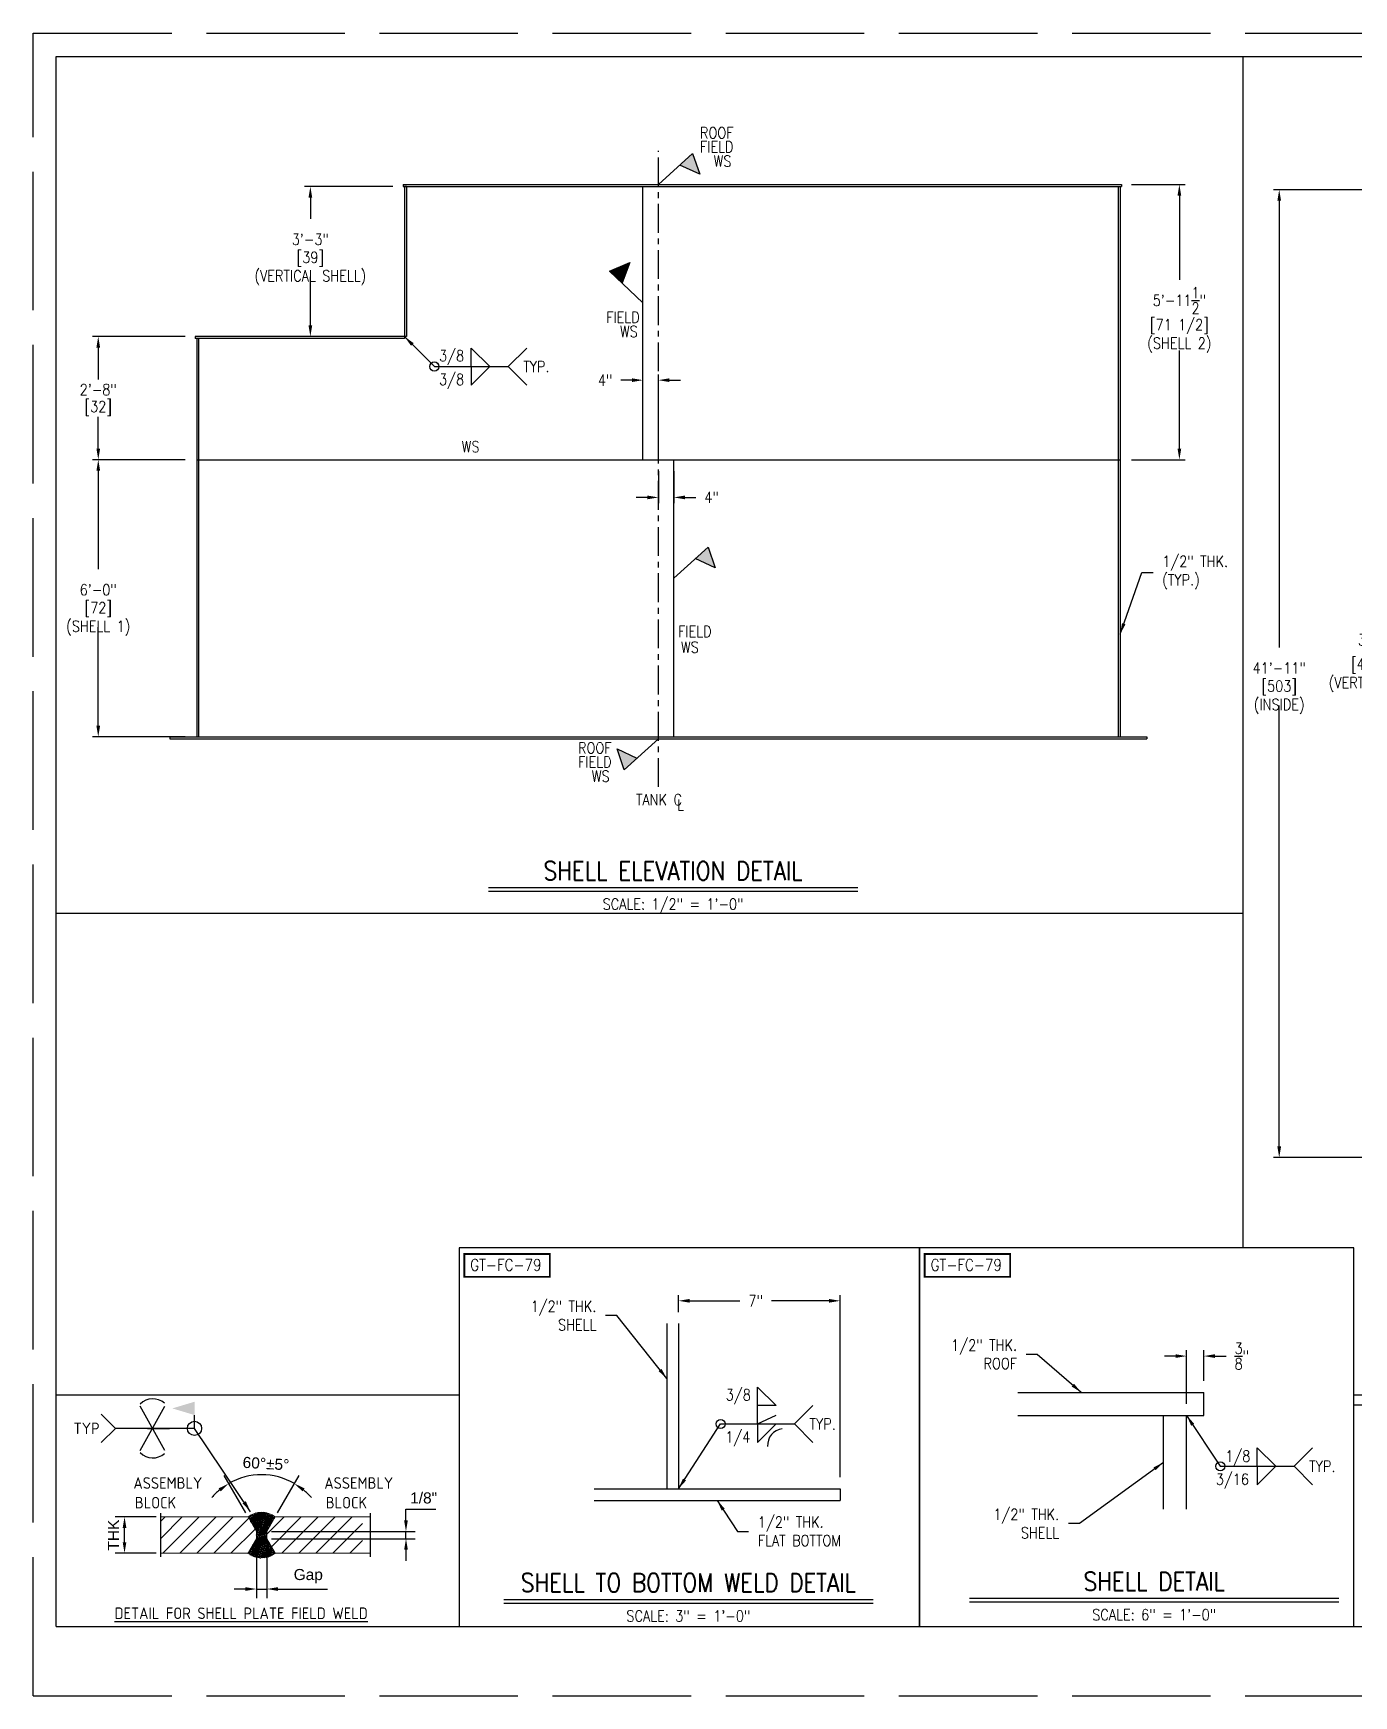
# Model space of a CAD drawing. Extents: x -36 to 1116, y 36 to 900.
# Drawn here: x -36 to 650, y 36 to 900 of the extents above; entities that cross this region are included whole.
import ezdxf
from ezdxf.enums import TextEntityAlignment as Align

# ---------------------------------------------------------------- set-up
doc = ezdxf.new("R2010")
doc.units = 0
doc.header["$LTSCALE"] = 12
doc.header["$MEASUREMENT"] = 0
doc.header["$PDMODE"] = 33
doc.header["$PDSIZE"] = -0.5
doc.linetypes.add('AM_ISO02W050', pattern=[7.5, 6, -1.5])
doc.linetypes.add('CENTER', pattern=[2, 1.25, -0.25, 0.25, -0.25])
doc.layers.get('0').update_dxf_attribs({"linetype": 'CONTINUOUS'})
doc.layers.get('Defpoints').update_dxf_attribs({"linetype": 'CONTINUOUS'})
for name, color, linetype, lineweight in [('AM_5', 92, 'CONTINUOUS', 25), ('Am_8', 1, 'CONTINUOUS', 25), ('Equipment-AM_0', 7, 'CONTINUOUS', 50), ('Equipment-AM_5', 92, 'CONTINUOUS', 25)]:
    doc.layers.add(name, color=color, linetype=linetype, lineweight=lineweight)
for name, color, linetype in [('CENTER', 6, 'CENTER'), ('COVER', 3, 'CONTINUOUS'), ('DIM', 1, 'CONTINUOUS'), ('HATCH', 11, 'CONTINUOUS'), ('SHELL', 40, 'CONTINUOUS'), ('TEXT', 4, 'CONTINUOUS')]:
    doc.layers.add(name, color=color, linetype=linetype)
doc.styles.add('ISOCP', font='ISOCP.SHX')
doc.styles.add('ROMANS', font='ROMANS.shx', dxfattribs={"width": 0.85, "height": 5.76})
doc.styles.get("Standard").update_dxf_attribs({"font": 'sanss___.ttf'})
doc.dimstyles.new('METSOPOWER_ANSI$0', dxfattribs={"dimtxt": 0.12, "dimasz": 0.12, "dimexe": 0.1, "dimexo": 0.05, "dimgap": 0.06, "dimtad": 1, "dimtoh": 1, "dimdec": 5, "dimzin": 12, "dimdsep": 46, "dimlunit": 4, "dimtxsty": 'Standard', "dimcen": 0, "dimclrd": 256, "dimclre": 256, "dimclrt": 140, "dimadec": 0, "dimazin": 2, "dimtp": 0.1, "dimtm": 0.1, "dimtfac": 0.71, "dimtdec": 5, "dimtmove": 0, "dimatfit": 3, "dimfxl": 1, "dimfrac": 2, "dimtzin": 7, "dimlwd": -1, "dimlwe": -1, "dimarcsym": 1})
doc.dimstyles.new('METSOPOWER_ANSI$2', dxfattribs={"dimtxt": 0.12, "dimasz": 0.12, "dimexe": 0.1, "dimexo": 0.05, "dimgap": 0.06, "dimtad": 1, "dimzin": 12, "dimdsep": 46, "dimlunit": 3, "dimtxsty": 'Standard', "dimcen": 0, "dimclrd": 256, "dimclre": 256, "dimclrt": 140, "dimadec": 0, "dimazin": 2, "dimtp": 0.1, "dimtm": 0.1, "dimtfac": 0.71, "dimtmove": 0, "dimatfit": 3, "dimfxl": 1, "dimtzin": 7, "dimlwd": -1, "dimlwe": -1, "dimarcsym": 1})
doc.dimstyles.new('SCALE -4', dxfattribs={"dimscale": 48, "dimtxt": 0.125, "dimasz": 0.125, "dimexe": 0.125, "dimexo": 0.125, "dimgap": 0.09375, "dimtad": 1, "dimdec": 4, "dimlfac": 0.25, "dimrnd": 0.0625, "dimzin": 3, "dimdsep": 46, "dimlunit": 4, "dimtxsty": 'ISOCP', "dimcen": 0, "dimclrd": 92, "dimclre": 92, "dimclrt": 140, "dimadec": 0, "dimazin": 0, "dimtfac": 1, "dimtdec": 4, "dimtmove": 0, "dimatfit": 3, "dimfxl": 1, "dimfrac": 2, "dimtolj": 1, "dimtzin": 0, "dimarcsym": 0})
doc.dimstyles.get("Standard").update_dxf_attribs({"dimtxt": 0.18, "dimasz": 0.18, "dimexe": 0.18, "dimexo": 0.0625, "dimgap": 0.09, "dimtad": 0, "dimtih": 1, "dimtoh": 1, "dimdec": 4, "dimzin": 0, "dimdsep": 46, "dimtxsty": 'Standard', "dimcen": 0.09, "dimadec": 0, "dimazin": 0, "dimtfac": 1, "dimtdec": 4, "dimtofl": 0, "dimtmove": 0, "dimatfit": 3, "dimfxl": 1, "dimtolj": 1, "dimtzin": 0, "dimarcsym": 0})
pattern_1 = [(45, (-1138.2306, -714.816), (-4.419417, 4.419417), [])]

# ---------------------------------------------------------------- blocks, each defined once
blk = doc.blocks.new('*D172')
at = {"layer": 'Defpoints', "color": 0, "transparency": 16777216}
for p in [(280.98, 719.7), (280.98, 678.38), (288.98, 678.38)]:
    blk.add_point(p, dxfattribs=at)
at = {"layer": 'DIM', "color": 0, "lineweight": -2, "transparency": 16777216}
for p, q in [((275.22, 719.7), (269.46, 719.7)), ((280.98, 684.38), (280.98, 722.7)), ((288.98, 684.38), (288.98, 722.7)), ((294.74, 719.7), (300.5, 719.7))]:
    blk.add_line(p, q, dxfattribs=at)
at = {"layer": 'DIM', "color": 0, "transparency": 16777216}
for points in [[(275.22, 720.66), (275.22, 718.74), (280.98, 719.7)], [(294.74, 720.66), (294.74, 718.74), (288.98, 719.7)]]:
    blk.add_solid(points, dxfattribs=at)
at = {"layer": 'DIM', "color": 0, "transparency": 16777216, "insert": (261.28, 719.7), "char_height": 5.76, "attachment_point": 5, "style": 'ROMANS'}
blk.add_mtext('\\A1;4"', dxfattribs=at)
blk = doc.blocks.new('*D173')
at = {"layer": 'Defpoints', "color": 0, "transparency": 16777216}
for p in [(288.98, 678.38), (296.98, 678.38), (296.98, 658.77)]:
    blk.add_point(p, dxfattribs=at)
at = {"layer": 'DIM', "color": 0, "lineweight": -2, "transparency": 16777216}
for p, q in [((288.98, 672.38), (288.98, 655.77)), ((296.98, 672.38), (296.98, 655.77)), ((283.22, 658.77), (277.46, 658.77)), ((302.74, 658.77), (308.5, 658.77))]:
    blk.add_line(p, q, dxfattribs=at)
at = {"layer": 'DIM', "color": 0, "transparency": 16777216}
for points in [[(283.22, 659.73), (283.22, 657.81), (288.98, 658.77)], [(302.74, 659.73), (302.74, 657.81), (296.98, 658.77)]]:
    blk.add_solid(points, dxfattribs=at)
at = {"layer": 'DIM', "color": 0, "transparency": 16777216, "insert": (316.68, 658.77), "char_height": 5.76, "attachment_point": 5, "style": 'ROMANS'}
blk.add_mtext('\\A1;4"', dxfattribs=at)
blk = doc.blocks.new('A$C0E4B500F')
at = {"layer": 'HATCH'}
blk.add_hatch(color=3, dxfattribs=at).paths.add_polyline_path([(10.5, 19.5), (0, 24), (0, 15)])
at = {"layer": 'DIM'}
for p, q in [((0, 0), (0, 24)), ((0, 24), (10.5, 19.5)), ((10.5, 19.5), (0, 15))]:
    blk.add_line(p, q, dxfattribs=at)
blk = doc.blocks.new('*D195')
at = {"layer": 'Defpoints', "color": 0, "transparency": 16777216}
for p in [(48.98, 678.38), (-2.2, 534.38), (48.98, 534.38)]:
    blk.add_point(p, dxfattribs=at)
at = {"layer": 'DIM', "color": 0, "lineweight": -2, "transparency": 16777216}
for p, q in [((42.98, 678.38), (-5.2, 678.38)), ((-2.2, 672.62), (-2.2, 621.47)), ((-2.2, 540.14), (-2.2, 591.29)), ((42.98, 534.38), (-5.2, 534.38))]:
    blk.add_line(p, q, dxfattribs=at)
at = {"layer": 'DIM', "color": 0, "transparency": 16777216}
for points in [[(-3.16, 672.62), (-1.24, 672.62), (-2.2, 678.38)], [(-3.16, 540.14), (-1.24, 540.14), (-2.2, 534.38)]]:
    blk.add_solid(points, dxfattribs=at)
at = {"layer": 'DIM', "color": 0, "transparency": 16777216, "char_height": 5.76, "attachment_point": 5, "style": 'ROMANS'}
for s, insert in [('\\A1;6\'-0"', (-2.2, 610.77)), ('\\A1;[72]\\P(SHELL 1)', (-2.2, 595.68))]:
    blk.add_mtext(s, dxfattribs=dict(at, insert=insert))
blk = doc.blocks.new('*D196')
at = {"layer": 'Defpoints', "color": 0, "transparency": 16777216}
for p in [(528.98, 821.38), (528.98, 678.38), (559.81, 678.38)]:
    blk.add_point(p, dxfattribs=at)
at = {"layer": 'DIM', "color": 0, "lineweight": -2, "transparency": 16777216}
for p, q in [((534.98, 821.38), (562.81, 821.38)), ((559.81, 815.62), (559.81, 771.85)), ((559.81, 684.14), (559.81, 735.09)), ((534.98, 678.38), (562.81, 678.38))]:
    blk.add_line(p, q, dxfattribs=at)
at = {"layer": 'DIM', "color": 0, "transparency": 16777216}
for points in [[(558.85, 815.62), (560.77, 815.62), (559.81, 821.38)], [(558.85, 684.14), (560.77, 684.14), (559.81, 678.38)]]:
    blk.add_solid(points, dxfattribs=at)
at = {"layer": 'DIM', "color": 0, "transparency": 16777216, "char_height": 5.76, "attachment_point": 5, "style": 'ROMANS'}
for s, insert in [('\\A1;5\'-11{\\H1x;\\S1/2;}"', (559.81, 761.15)), ('\\A1;[71 1/2]\\P(SHELL 2)', (559.81, 742.77))]:
    blk.add_mtext(s, dxfattribs=dict(at, insert=insert))
blk = doc.blocks.new('*D197')
at = {"layer": 'Defpoints', "color": 0, "transparency": 16777216}
for p in [(-2.2, 742.38), (48.98, 742.38), (48.98, 678.38)]:
    blk.add_point(p, dxfattribs=at)
at = {"layer": 'DIM', "color": 0, "lineweight": -2, "transparency": 16777216}
for p, q in [((42.98, 742.38), (-5.2, 742.38)), ((-2.2, 736.62), (-2.2, 720.12)), ((-2.2, 684.14), (-2.2, 700.64)), ((42.98, 678.38), (-5.2, 678.38))]:
    blk.add_line(p, q, dxfattribs=at)
at = {"layer": 'DIM', "color": 0, "transparency": 16777216}
for points in [[(-3.16, 736.62), (-1.24, 736.62), (-2.2, 742.38)], [(-3.16, 684.14), (-1.24, 684.14), (-2.2, 678.38)]]:
    blk.add_solid(points, dxfattribs=at)
at = {"layer": 'DIM', "color": 0, "transparency": 16777216, "char_height": 5.76, "attachment_point": 5, "style": 'ROMANS'}
for s, insert in [('\\A1;2\'-8"', (-2.2, 714.77)), ('\\A1;[32]', (-2.2, 705.03))]:
    blk.add_mtext(s, dxfattribs=dict(at, insert=insert))
blk = doc.blocks.new('*D198')
at = {"layer": 'Defpoints', "color": 0, "transparency": 16777216}
for p in [(108.06, 820.38), (156.98, 820.38), (157.98, 742.38)]:
    blk.add_point(p, dxfattribs=at)
at = {"layer": 'DIM', "color": 0, "lineweight": -2, "transparency": 16777216}
for p, q in [((150.98, 820.38), (105.06, 820.38)), ((108.06, 814.62), (108.06, 803.57)), ((108.06, 748.14), (108.06, 773.4)), ((151.98, 742.38), (105.06, 742.38))]:
    blk.add_line(p, q, dxfattribs=at)
at = {"layer": 'DIM', "color": 0, "transparency": 16777216}
for points in [[(107.1, 814.62), (109.02, 814.62), (108.06, 820.38)], [(107.1, 748.14), (109.02, 748.14), (108.06, 742.38)]]:
    blk.add_solid(points, dxfattribs=at)
at = {"layer": 'DIM', "color": 0, "transparency": 16777216, "char_height": 5.76, "attachment_point": 5, "style": 'ROMANS'}
for s, insert in [('\\A1;3\'-3"', (108.06, 792.87)), ('\\A1;[39]\\P(VERTICAL SHELL)', (108.06, 777.79))]:
    blk.add_mtext(s, dxfattribs=dict(at, insert=insert))
blk = doc.blocks.new('*D201')
at = {"layer": 'Defpoints', "color": 0, "transparency": 16777216}
for p in [(860.34, 818.69), (611.72, 315.69), (860.34, 315.69)]:
    blk.add_point(p, dxfattribs=at)
at = {"layer": 'DIM', "color": 0, "lineweight": -2, "transparency": 16777216}
for p, q in [((854.34, 818.69), (608.72, 818.69)), ((611.72, 812.93), (611.72, 580.77)), ((611.72, 321.45), (611.72, 550.6)), ((854.34, 315.69), (608.72, 315.69))]:
    blk.add_line(p, q, dxfattribs=at)
at = {"layer": 'DIM', "color": 0, "transparency": 16777216}
for points in [[(610.76, 812.93), (612.68, 812.93), (611.72, 818.69)], [(610.76, 321.45), (612.68, 321.45), (611.72, 315.69)]]:
    blk.add_solid(points, dxfattribs=at)
at = {"layer": 'DIM', "color": 0, "transparency": 16777216, "char_height": 5.76, "attachment_point": 5, "style": 'ROMANS'}
for s, insert in [('\\A1;41\'-11"', (611.72, 570.07)), ('\\A1;[503]\\P(INSIDE)', (611.72, 554.98))]:
    blk.add_mtext(s, dxfattribs=dict(at, insert=insert))
blk = doc.blocks.new('*D202')
at = {"layer": 'Defpoints', "color": 0, "transparency": 16777216}
for p in [(794.84, 798.81), (666.48, 335.57), (794.84, 335.57)]:
    blk.add_point(p, dxfattribs=at)
at = {"layer": 'DIM', "color": 0, "lineweight": -2, "transparency": 16777216}
for p, q in [((788.84, 798.81), (663.48, 798.81)), ((666.48, 793.05), (666.48, 595.44)), ((666.48, 341.33), (666.48, 558.69)), ((788.84, 335.57), (663.48, 335.57))]:
    blk.add_line(p, q, dxfattribs=at)
at = {"layer": 'DIM', "color": 0, "transparency": 16777216}
for points in [[(665.52, 793.05), (667.44, 793.05), (666.48, 798.81)], [(665.52, 341.33), (667.44, 341.33), (666.48, 335.57)]]:
    blk.add_solid(points, dxfattribs=at)
at = {"layer": 'DIM', "color": 0, "transparency": 16777216, "char_height": 5.76, "attachment_point": 5, "style": 'ROMANS'}
for s, insert in [('\\A1;38\'-7{\\H1x;\\S1/4;}"', (666.48, 584.75)), ('\\A1;[463 1/4]\\P(VERTICAL SHELL)', (666.48, 566.37))]:
    blk.add_mtext(s, dxfattribs=dict(at, insert=insert))
blk = doc.blocks.new('*D208')
at = {"layer": 'AM_5', "linetype": 'ByBlock', "transparency": 16777216}
for p, q in [((27.87, 128.95), (6.65, 128.95)), ((11.45, 115.81), (11.45, 123.19)), ((27.87, 110.05), (6.65, 110.05))]:
    blk.add_line(p, q, dxfattribs=at)
at = {"layer": 'AM_5', "transparency": 16777216}
for points in [[(10.49, 123.19), (12.41, 123.19), (11.45, 128.95)], [(10.49, 115.81), (12.41, 115.81), (11.45, 110.05)]]:
    blk.add_solid(points, dxfattribs=at)
at = {"layer": 'Defpoints', "color": 0, "transparency": 16777216}
for p in [(11.45, 128.95), (30.27, 128.95), (30.27, 110.05)]:
    blk.add_point(p, dxfattribs=at)
at = {"layer": 'AM_5', "color": 140, "transparency": 16777216, "insert": (5.69, 119.5), "char_height": 5.76, "attachment_point": 5, "rotation": 90}
blk.add_mtext('THK', dxfattribs=at)
blk = doc.blocks.new('*D209')
at = {"layer": 'AM_5', "linetype": 'ByBlock', "transparency": 16777216}
for p, q in [((74.46, 131.03), (63.26, 150.43)), ((90.98, 131.03), (102.18, 150.43))]:
    blk.add_line(p, q, dxfattribs=at)
for start, end in [(60, 120), (129.6836, 139.36719), (40.63281, 50.3164)]:
    blk.add_arc((82.72, 116.73), 34.12, start, end, dxfattribs=at)
at = {"layer": 'AM_5', "transparency": 16777216}
for points in [[(60.38, 143.77), (61.48, 142.2), (65.66, 146.28)], [(103.96, 142.2), (105.06, 143.77), (99.78, 146.28)]]:
    blk.add_solid(points, dxfattribs=at)
at = {"layer": 'Defpoints', "color": 0, "transparency": 16777216}
for p in [(76.79, 150.33), (75.66, 128.95), (80.03, 121.39), (85.41, 121.39), (89.78, 128.95)]:
    blk.add_point(p, dxfattribs=at)
at = {"layer": 'AM_5', "color": 140, "transparency": 16777216, "insert": (84.99, 156.63), "char_height": 5.76, "attachment_point": 5, "rotation": 356.73741}
blk.add_mtext('60°%%P5%%D', dxfattribs=at)
blk = doc.blocks.new('*D210')
at = {"layer": 'AM_5', "linetype": 'ByBlock', "transparency": 16777216}
for p, q in [((80.03, 115.21), (80.03, 86.66)), ((85.41, 115.21), (85.41, 86.66)), ((74.27, 91.46), (68.51, 91.46)), ((80.03, 91.46), (85.41, 91.46)), ((91.17, 91.46), (117.03, 91.46))]:
    blk.add_line(p, q, dxfattribs=at)
at = {"layer": 'AM_5', "transparency": 16777216}
for points in [[(74.27, 92.42), (74.27, 90.5), (80.03, 91.46)], [(91.17, 92.42), (91.17, 90.5), (85.41, 91.46)]]:
    blk.add_solid(points, dxfattribs=at)
at = {"layer": 'Defpoints', "color": 0, "transparency": 16777216}
for p in [(80.03, 117.61), (85.41, 117.61), (85.41, 91.46)]:
    blk.add_point(p, dxfattribs=at)
at = {"layer": 'AM_5', "color": 140, "transparency": 16777216, "insert": (106.98, 98.13), "char_height": 5.76, "attachment_point": 5}
blk.add_mtext('Gap ', dxfattribs=at)
blk = doc.blocks.new('*D211')
at = {"layer": 'AM_5', "linetype": 'ByBlock', "transparency": 16777216}
for p, q in [((157.77, 127.15), (157.77, 132.91)), ((157.77, 132.91), (173.24, 132.91)), ((87.81, 121.39), (162.57, 121.39)), ((157.77, 117.61), (157.77, 121.39)), ((87.81, 117.61), (162.57, 117.61)), ((157.77, 111.85), (157.77, 106.09))]:
    blk.add_line(p, q, dxfattribs=at)
at = {"layer": 'AM_5', "transparency": 16777216}
for points in [[(156.81, 127.15), (158.73, 127.15), (157.77, 121.39)], [(156.81, 111.85), (158.73, 111.85), (157.77, 117.61)]]:
    blk.add_solid(points, dxfattribs=at)
at = {"layer": 'Defpoints', "color": 0, "transparency": 16777216}
for p in [(85.41, 121.39), (85.41, 117.61), (157.77, 117.61)]:
    blk.add_point(p, dxfattribs=at)
at = {"layer": 'AM_5', "color": 140, "transparency": 16777216, "insert": (166.95, 138.76), "char_height": 5.76, "attachment_point": 5}
blk.add_mtext('1/8"', dxfattribs=at)
blk = doc.blocks.new('*D212')
at = {"layer": 'Defpoints', "color": 0, "transparency": 16777216}
for p in [(383.43, 241.25), (299.43, 229.41), (383.43, 143.55)]:
    blk.add_point(p, dxfattribs=at)
at = {"layer": 'DIM', "color": 0, "lineweight": -2, "transparency": 16777216}
for p, q in [((299.43, 235.41), (299.43, 244.25)), ((383.43, 149.55), (383.43, 244.25)), ((305.19, 241.25), (331.4, 241.25)), ((377.67, 241.25), (347.77, 241.25))]:
    blk.add_line(p, q, dxfattribs=at)
at = {"layer": 'DIM', "color": 0, "transparency": 16777216}
for points in [[(305.19, 242.21), (305.19, 240.29), (299.43, 241.25)], [(377.67, 242.21), (377.67, 240.29), (383.43, 241.25)]]:
    blk.add_solid(points, dxfattribs=at)
at = {"layer": 'DIM', "color": 0, "transparency": 16777216, "insert": (339.58, 241.25), "char_height": 5.76, "attachment_point": 5, "style": 'ROMANS'}
blk.add_mtext('\\A1;7"', dxfattribs=at)
blk = doc.blocks.new('*D213')
at = {"layer": 'Defpoints', "color": 0, "transparency": 16777216}
for p in [(572.57, 212.52), (572.57, 193.63), (563.57, 181.63)]:
    blk.add_point(p, dxfattribs=at)
at = {"layer": 'DIM', "color": 0, "lineweight": -2, "transparency": 16777216}
for p, q in [((557.81, 212.52), (552.05, 212.52)), ((563.57, 187.63), (563.57, 215.52)), ((572.57, 199.63), (572.57, 215.52)), ((578.33, 212.52), (584.09, 212.52))]:
    blk.add_line(p, q, dxfattribs=at)
at = {"layer": 'DIM', "color": 0, "transparency": 16777216}
for points in [[(557.81, 213.48), (557.81, 211.56), (563.57, 212.52)], [(578.33, 213.48), (578.33, 211.56), (572.57, 212.52)]]:
    blk.add_solid(points, dxfattribs=at)
at = {"layer": 'DIM', "color": 0, "transparency": 16777216, "insert": (592.27, 212.52), "char_height": 5.76, "attachment_point": 5, "style": 'ROMANS'}
blk.add_mtext('\\A1;{\\H1x;\\S3/8;}"', dxfattribs=at)

msp = doc.modelspace()

# ---------------------------------------------------------------- hatches: boundary and pattern name
at = {"layer": 'Am_8'}
h = msp.add_hatch(dxfattribs=at)
h.set_pattern_fill('ANSI31', color=256, scale=50)
h.set_pattern_definition(pattern_1)
h.paths.add_polyline_path([(80.027778, 117.610539), (80.027778, 121.390067), (75.663555, 128.949122), (30.267522, 128.949122), (30.267522, 110.051484), (75.663555, 110.051484)])
h = msp.add_hatch(dxfattribs=at)
h.set_pattern_fill('ANSI31', color=256, scale=50)
h.set_pattern_definition(pattern_1)
h.paths.add_polyline_path([(85.412255, 121.390067), (89.776478, 128.949122), (135.172511, 128.949122), (135.172511, 110.051484), (89.776478, 110.051484), (85.412255, 117.610539)])
at = {"layer": 'COVER'}
h = msp.add_hatch(dxfattribs=at)
h.set_pattern_fill('ANSI36', color=256, scale=5)
h.paths.add_polyline_path([(89.776478, 128.949122, 0.3449215213), (75.663555, 128.949122), (80.027778, 121.390067), (80.027778, 117.610539), (75.663555, 110.051484, 0.3449215213), (89.776478, 110.051484), (85.412255, 117.610539), (85.412255, 121.390067)])

# ---------------------------------------------------------------- linework, layer by layer
for p, q in [((-24, 72), (-24, 888)), ((-24, 888), (1080, 888)), ((592.955098, 268.80176), (592.955098, 888)), ((-24, 442.623344), (592.955098, 442.623344)), ((424.742343, 268.80176), (185.408579, 268.80176)), ((185.408579, 268.80176), (185.408579, 72)), ((650.465916, 268.80176), (424.742343, 268.80176)), ((424.742343, 268.80176), (424.742343, 72)), ((424.742343, 72), (424.742343, 268.80176)), ((650.465916, 72), (650.465916, 268.80176)), ((-24, 192.327202), (185.408579, 192.327202)), ((650.465916, 192.327202), (1080, 192.327202)), ((650.465916, 187.2), (1080, 187.2)), ((-24, 72), (1080, 72))]:
    msp.add_line(p, q)
at = {"layer": 'AM_5'}
for p, q in [((30.267522, 108.16172), (30.267522, 130.838886)), ((139.276196, 108.16172), (139.276196, 130.838886))]:
    msp.add_line(p, q, dxfattribs=at)
at = {"layer": 'CENTER'}
msp.add_line((288.978364, 508.345324), (288.978364, 838.834205), dxfattribs=at)
at = {"layer": 'Defpoints', "linetype": 'AM_ISO02W050'}
for p, q in [((-36, 36), (-36, 900)), ((-36, 900), (1116, 900)), ((-36, 36), (1116, 36))]:
    msp.add_line(p, q, dxfattribs=at)
at = {"layer": 'DIM'}
for p, q in [((191.717746, 736.374789), (201.317746, 726.774789)), ((191.717746, 726.774789), (191.717746, 736.374789)), ((210.917746, 726.774789), (220.517746, 736.374789)), ((172.517746, 726.774789), (210.917746, 726.774789)), ((191.717746, 717.174789), (201.317746, 726.774789)), ((191.717746, 726.774789), (191.717746, 717.174789)), ((210.917746, 726.774789), (220.517746, 717.174789)), ((200.631349, 456.063344), (392.631349, 456.063344)), ((200.631349, 454.143344), (392.631349, 454.143344)), ((340.531418, 196.43442), (350.131418, 186.83442)), ((340.531418, 177.23442), (340.531418, 196.43442)), ((350.131418, 186.83442), (340.531418, 186.83442)), ((340.531418, 177.23442), (350.131418, 181.868773)), ((359.731418, 177.23442), (369.331418, 186.83442)), ((321.331418, 177.23442), (359.731418, 177.23442)), ((340.531418, 167.63442), (350.131418, 177.23442)), ((340.531418, 177.23442), (340.531418, 167.63442)), ((359.731418, 177.23442), (369.331418, 167.63442)), ((600.279508, 164.834021), (609.879508, 155.234021)), ((600.279508, 155.234021), (600.279508, 164.834021)), ((619.479508, 155.234021), (629.079508, 164.834021)), ((581.079508, 155.234021), (619.479508, 155.234021)), ((600.279508, 145.634021), (609.879508, 155.234021)), ((600.279508, 155.234021), (600.279508, 145.634021)), ((619.479508, 155.234021), (629.079508, 145.634021)), ((450.761337, 86.745957), (642.761337, 86.745957)), ((208.587235, 86.089363), (400.587235, 86.089363)), ((208.587235, 84.169363), (400.587235, 84.169363)), ((450.761337, 84.825957), (642.761337, 84.825957))]:
    msp.add_line(p, q, dxfattribs=at)
for centre in [(172.517746, 726.774789), (321.331418, 177.23442), (581.079508, 155.234021)]:
    msp.add_circle(centre, 2.4, dxfattribs=at)
msp.add_arc((354.17514, 166.266687), 8.440095, 95.293630822, 184.521549492, dxfattribs=at)
at = {"layer": 'Equipment-AM_0', "lineweight": 18}
for p, q in [((30.267522, 128.949122), (75.663555, 128.949122)), ((75.663555, 128.949122), (80.027778, 121.390067)), ((80.027778, 121.390067), (80.027778, 117.610539)), ((89.776478, 128.949122), (85.412255, 121.390067)), ((85.412255, 121.390067), (85.412255, 117.610539)), ((139.276196, 128.949122), (89.776478, 128.949122)), ((75.663555, 110.051484), (80.027778, 117.610539)), ((89.776478, 110.051484), (85.412255, 117.610539)), ((75.854934, 110.051484), (30.267522, 110.051484)), ((139.276196, 110.051484), (89.776478, 110.051484))]:
    msp.add_line(p, q, dxfattribs=at)
for centre, start, end in [((82.720017, 119.937002), 51.939167947, 128.060832053), ((82.720017, 119.063603), 231.939167947, 308.060832053)]:
    msp.add_arc(centre, 11.446045, start, end, dxfattribs=at)
at = {"layer": 'Equipment-AM_5', "linetype": 'Continuous'}
for p, q in [((6.714187, 174.96579), (-0.658613, 182.33859)), ((6.714187, 174.96579), (-0.658613, 167.59299)), ((47.844556, 174.96579), (6.714187, 174.96579))]:
    msp.add_line(p, q, dxfattribs=at)
at = {"layer": 'Equipment-AM_5', "color": 140, "linetype": 'Continuous'}
for p, q in [((32.475823, 163.44579), (19.609544, 186.48579)), ((19.609544, 163.44579), (32.475823, 186.48579)), ((47.844556, 174.96579), (47.844556, 181.87779)), ((23.370784, 174.96579), (34.890784, 174.96579))]:
    msp.add_line(p, q, dxfattribs=at)
msp.add_circle((47.844556, 174.96579), 3.683897, dxfattribs=at)
for centre, start, end in [((26.184787, 180.859757), 50.049070765, 134.556094682), ((26.184787, 169.071824), 225.443905318, 309.950929235)]:
    msp.add_arc(centre, 9.443066, start, end, dxfattribs=at)
at = {"layer": 'Equipment-AM_5', "color": 140, "linetype": 'Continuous', "extrusion": (0, 0, -1)}
msp.add_trace([(-47.844556, 181.87779, -0.000033), (-47.844556, 188.78979, -0.000033), (-36.324556, 185.33379, -0.000033)], dxfattribs=at)
at = {"layer": 'SHELL'}
for p, q in [((156.228364, 821.379816), (529.728364, 821.379816)), ((156.228364, 821.379816), (156.228364, 820.379816)), ((529.728364, 821.379816), (529.728364, 820.379816)), ((156.228364, 820.379816), (529.728364, 820.379816)), ((156.978364, 820.379816), (156.978364, 742.379816)), ((157.978364, 820.379816), (156.978364, 820.379816)), ((157.978364, 820.379816), (157.978364, 742.379816)), ((280.978364, 678.379816), (280.978364, 820.379816)), ((527.978364, 820.379816), (527.978364, 534.379816)), ((527.978364, 820.379816), (528.978364, 820.379816)), ((528.978364, 820.379816), (528.978364, 534.379816)), ((156.978364, 742.379816), (48.228364, 742.379816)), ((48.228364, 742.379816), (48.228364, 741.379816)), ((156.978364, 741.379816), (48.228364, 741.379816)), ((48.978364, 741.379816), (48.978364, 534.379816)), ((49.978364, 741.379816), (48.978364, 741.379816)), ((49.978364, 741.379816), (49.978364, 534.379816)), ((157.978364, 742.379816), (156.978364, 742.379816)), ((156.978364, 742.379816), (156.978364, 741.379816)), ((48.978364, 678.379816), (528.978364, 678.379816)), ((296.978364, 534.379816), (296.978364, 678.379816)), ((34.978364, 534.379816), (542.978364, 534.379816)), ((34.978364, 534.379816), (34.978364, 533.379816)), ((34.978364, 533.379816), (542.978364, 533.379816)), ((542.978364, 534.379816), (542.978364, 533.379816)), ((293.425734, 229.405405), (293.425734, 143.553173)), ((299.425734, 229.405405), (299.425734, 143.553173)), ((475.834877, 193.626495), (572.571625, 193.626495)), ((572.571625, 181.626495), (572.571625, 193.626495)), ((475.834877, 181.626495), (572.571625, 181.626495)), ((551.571625, 132.974598), (551.571625, 181.626495)), ((563.571625, 132.974598), (563.571625, 181.626495)), ((255.55736, 143.553173), (383.425734, 143.553173)), ((383.425734, 143.553173), (383.425734, 137.553173)), ((255.55736, 137.553173), (383.425734, 137.553173))]:
    msp.add_line(p, q, dxfattribs=at)
at = {"layer": 'TEXT', "const_width": 0.96}
for points in [[(188.095475, 265.580227), (188.095475, 253.673471), (232.534557, 253.673471), (232.534557, 265.580227)], [(427.42924, 265.580227), (427.42924, 253.673471), (471.868321, 253.673471), (471.868321, 265.580227)]]:
    msp.add_lwpolyline(points, close=True, dxfattribs=at)

# ---------------------------------------------------------------- block references
for p, rotation in [((288.978364, 821.379816), 312.1477859108951), ((280.978364, 759.879816), 46.36456086008269), ((296.978364, 616.879816), 312.1477859108951), ((288.978364, 533.379816), 132.1477859108951)]:
    msp.add_blockref('A$C0E4B500F', p, dxfattribs=dict(rotation=rotation))

# ---------------------------------------------------------------- texts
at = {"layer": 'DIM', "style": 'ROMANS', "width": 0.85}
for s, p in [('3/8', (174.986151, 729.541761)), ('3/8', (174.986151, 717.174789)), ('3/8', (324.00834, 189.498641)), ('1/4', (323.799823, 167.63442)), ('1/8', (583.683776, 157.634021)), ('3/16', (578.775508, 145.634021))]:
    msp.add_text(s, height=5.76, dxfattribs=at).set_placement(p)
for p in [(225.564085, 726.774789), (374.377757, 177.23442), (634.125846, 155.234021)]:
    msp.add_text('TYP.', height=5.76, dxfattribs=at).set_placement(p, align=Align.MIDDLE_CENTER)
for s, height, p in [('SHELL ELEVATION DETAIL', 9.6, (296.631349, 459.940585)), ('SCALE: 1/2" = 1\'-0"', 5.76, (296.631349, 444.543344)), ('SHELL TO BOTTOM WELD DETAIL', 9.6, (304.587235, 89.966604)), ('SHELL DETAIL', 9.6, (546.761337, 90.623198)), ('SCALE: 3" = 1\'-0"', 5.76, (304.587235, 74.569363)), ('SCALE: 6" = 1\'-0"', 5.76, (546.761337, 75.225957))]:
    msp.add_text(s, height=height, dxfattribs=at).set_placement(p, align=Align.CENTER)
at = {"layer": 'DIM', "char_height": 5.76, "style": 'ROMANS'}
for s, insert, attachment_point in [('1/2" THK.\\P(TYP.)', (550.906908, 619.746214), 4), ('1/2" THK.\\PSHELL', (256.759302, 233.558149), 6), ('1/2" THK.\\PROOF', (475.41207, 213.415667), 6), ('1/2" THK.\\PFLAT BOTTOM', (340.691214, 121.434348), 4), ('1/2" THK.\\PSHELL', (497.322063, 125.449371), 6)]:
    msp.add_mtext(s, dxfattribs=dict(at, insert=insert, attachment_point=attachment_point))
at = {"layer": 'Equipment-AM_5', "color": 140, "style": 'ISOCP'}
for s, p in [('ASSEMBLY', (16.077225, 143.568259)), ('ASSEMBLY', (115.31989, 143.568259)), ('BLOCK', (16.840059, 133.352395)), ('BLOCK', (116.082724, 133.352395)), ('%%UDETAIL FOR SHELL PLATE FIELD WELD', (6.301397, 75.870789))]:
    msp.add_text(s, height=6, dxfattribs=at).set_placement(p)
at = {"layer": 'Equipment-AM_5', "color": 140, "insert": (-1.494376, 174.96579), "char_height": 6, "attachment_point": 6, "style": 'ISOCP'}
msp.add_mtext('TYP', dxfattribs=at)
at = {"layer": 'TEXT', "style": 'ROMANS', "width": 0.85}
for s, p in [('ROOF', (328.017247, 848.228463)), ('FIELD', (328.017247, 840.949244)), ('WS', (326.979971, 833.563243)), ('FIELD', (279.257487, 752.382379)), ('WS', (278.220211, 744.996378)), ('WS', (196.003465, 685.146591)), ('FIELD', (316.644752, 589.099734)), ('WS', (309.951879, 580.89996)), ('ROOF', (264.639828, 528.555791)), ('FIELD', (264.639828, 521.276572)), ('WS', (263.602552, 513.890571)), ('TANK C', (301.244371, 501.694451)), ('L', (302.261773, 498.933663))]:
    msp.add_text(s, height=5.76, dxfattribs=at).set_placement(p, align=Align.MIDDLE_RIGHT)
at = {"layer": 'TEXT', "char_height": 6.048, "width": 117.16266667, "attachment_point": 1, "style": 'ROMANS'}
for insert in [(191.190627, 262.954981), (430.524391, 262.954981)]:
    msp.add_mtext('GT-FC-79', dxfattribs=dict(at, insert=insert))

# ---------------------------------------------------------------- dimensions: what is measured, and where the dimension line sits
at = {"layer": 'AM_5'}
dim = msp.add_angular_dim_2l(base=(76.7949171, 150.3298816), line1=((85.412255, 121.3900667), (89.7764775, 128.9491218)), line2=((80.027778, 121.3900667), (75.6635555, 128.9491218)), text='<>%%P5%%D', dimstyle='METSOPOWER_ANSI$2', override={"dimscale": 48, "dimdec": 5, "dimadec": 5, "dimtdec": 5, "dimfrac": 2}, dxfattribs=at)
dim.commit()
dim.dimension.update_dxf_attribs({"geometry": '*D209', "text_midpoint": (84.661935, 150.7929563), "dimtype": 162})
for base, p1, p2, text, picture, middle in [((157.774455, 117.610539), (85.412255, 121.390067), (85.412255, 117.610539), '1/8"', '*D211', (166.947789, 132.910067)), ((11.449133, 128.949122), (30.267522, 110.051484), (30.267522, 128.949122), 'THK', '*D208', (11.449133, 119.500303))]:
    dim = msp.add_linear_dim(base=base, p1=p1, p2=p2, angle=90, text=text, dimstyle='METSOPOWER_ANSI$0', override={"dimscale": 48}, dxfattribs=at)
    dim.commit()
    dim.dimension.update_dxf_attribs({"geometry": picture, "text_midpoint": middle, "dimtype": 160})
dim = msp.add_linear_dim(base=(85.412255, 91.455976), p1=(80.027778, 117.610539), p2=(85.412255, 117.610539), text='Gap ', dimstyle='METSOPOWER_ANSI$0', override={"dimscale": 48}, dxfattribs=at)
dim.commit()
dim.dimension.update_dxf_attribs({"geometry": '*D210', "text_midpoint": (106.978675, 98.13252)})
at = {"layer": 'DIM'}
for base, p1, p2, text, override, picture, middle in [((559.811872, 678.379816), (528.978364, 821.379816), (528.978364, 678.379816), '<>\\P(SHELL 2)', {"dimscale": 48, "dimtxt": 5.76, "dimasz": 0.12, "dimexe": 0.0625, "dimexo": 0.125, "dimgap": 0.02, "dimlfac": 0.5, "dimzin": 3, "dimlunit": 4, "dimpost": '\\X', "dimtxsty": 'ROMANS', "dimcen": 0}, '*D196', (559.811872, 753.471247)), ((108.055891, 820.379816), (157.978364, 742.379816), (156.978364, 820.379816), '<>\\P(VERTICAL SHELL)', {"dimscale": 48, "dimtxt": 5.76, "dimasz": 0.12, "dimexe": 0.0625, "dimexo": 0.125, "dimgap": 0.02, "dimlfac": 0.5, "dimzin": 3, "dimlunit": 4, "dimpost": '\\X', "dimtxsty": 'ROMANS', "dimcen": 0}, '*D198', (108.055891, 788.483595)), ((611.716352, 315.694114), (860.339337, 818.694114), (860.339337, 315.694114), '<>\\P(INSIDE)', {"dimscale": 48, "dimtxt": 5.76, "dimasz": 0.12, "dimexe": 0.0625, "dimexo": 0.125, "dimgap": 0.02, "dimzin": 3, "dimlunit": 4, "dimpost": '\\X', "dimtxsty": 'ROMANS', "dimcen": 0}, '*D201', (611.716352, 565.680761)), ((666.476649, 335.573584), (794.839337, 798.814644), (794.839337, 335.573584), '<>\\P(VERTICAL SHELL)', {"dimscale": 48, "dimtxt": 5.76, "dimasz": 0.12, "dimexe": 0.0625, "dimexo": 0.125, "dimgap": 0.02, "dimzin": 3, "dimlunit": 4, "dimpost": '\\X', "dimtxsty": 'ROMANS', "dimcen": 0}, '*D202', (666.476649, 577.066989))]:
    dim = msp.add_linear_dim(base=base, p1=p1, p2=p2, angle=90, text=text, dimstyle='Standard', override=override, dxfattribs=at)
    dim.commit()
    dim.dimension.update_dxf_attribs({"geometry": picture, "text_midpoint": middle, "dimtype": 160})
dim = msp.add_linear_dim(base=(-2.199734, 742.379816), p1=(48.978364, 678.379816), p2=(48.978364, 742.379816), angle=90, dimstyle='Standard', override={"dimscale": 48, "dimtxt": 5.76, "dimasz": 0.12, "dimexe": 0.0625, "dimexo": 0.125, "dimgap": 0.02, "dimlfac": 0.5, "dimzin": 3, "dimlunit": 4, "dimpost": '\\X', "dimtxsty": 'ROMANS', "dimcen": 0}, dxfattribs=at)
dim.commit()
dim.dimension.update_dxf_attribs({"geometry": '*D197', "text_midpoint": (-2.199734, 710.379816)})
for base, p1, p2, override, picture, middle in [((280.978364, 719.70354), (288.978364, 678.379816), (280.978364, 678.379816), {"dimscale": 48, "dimtxt": 5.76, "dimasz": 0.12, "dimexe": 0.0625, "dimexo": 0.125, "dimgap": 0.1, "dimlfac": 0.5, "dimzin": 3, "dimlunit": 4, "dimpost": '\\X', "dimtxsty": 'ROMANS', "dimcen": 0}, '*D172', (261.277793, 719.70354)), ((383.425734, 241.247668), (299.425734, 229.405405), (383.425734, 143.553173), {"dimscale": 48, "dimtxt": 5.76, "dimasz": 0.12, "dimexe": 0.0625, "dimexo": 0.125, "dimgap": 0.1, "dimlfac": 0.083333, "dimzin": 3, "dimlunit": 4, "dimpost": '\\X', "dimtxsty": 'ROMANS', "dimcen": 0}, '*D212', (339.584708, 241.247668))]:
    dim = msp.add_linear_dim(base=base, p1=p1, p2=p2, dimstyle='Standard', override=override, dxfattribs=at)
    dim.commit()
    dim.dimension.update_dxf_attribs({"geometry": picture, "text_midpoint": middle, "dimtype": 160})
dim = msp.add_linear_dim(base=(-2.199734, 534.379816), p1=(48.978364, 678.379816), p2=(48.978364, 534.379816), angle=90, text='<>\\P(SHELL 1)', dimstyle='Standard', override={"dimscale": 48, "dimtxt": 5.76, "dimasz": 0.12, "dimexe": 0.0625, "dimexo": 0.125, "dimgap": 0.02, "dimlfac": 0.5, "dimzin": 3, "dimlunit": 4, "dimpost": '\\X', "dimtxsty": 'ROMANS', "dimcen": 0}, dxfattribs=at)
dim.commit()
dim.dimension.update_dxf_attribs({"geometry": '*D195', "text_midpoint": (-2.199734, 606.379816)})
for base, p1, p2, override, picture, middle in [((296.978364, 658.765973), (288.978364, 678.379816), (296.978364, 678.379816), {"dimscale": 48, "dimtxt": 5.76, "dimasz": 0.12, "dimexe": 0.0625, "dimexo": 0.125, "dimgap": 0.1, "dimlfac": 0.5, "dimzin": 3, "dimlunit": 4, "dimpost": '\\X', "dimtxsty": 'ROMANS', "dimcen": 0}, '*D173', (316.678935, 658.765973)), ((572.571625, 212.516493), (563.571625, 181.626495), (572.571625, 193.626495), {"dimscale": 48, "dimtxt": 5.76, "dimasz": 0.12, "dimexe": 0.0625, "dimexo": 0.125, "dimgap": 0.1, "dimlfac": 0.041667, "dimzin": 3, "dimlunit": 4, "dimpost": '\\X', "dimtxsty": 'ROMANS', "dimcen": 0}, '*D213', (592.272197, 212.516493))]:
    dim = msp.add_linear_dim(base=base, p1=p1, p2=p2, dimstyle='Standard', override=override, dxfattribs=at)
    dim.commit()
    dim.dimension.update_dxf_attribs({"geometry": picture, "text_midpoint": middle})

# ---------------------------------------------------------------- leaders
for points in [[(156.978364, 742.379816), (172.517746, 726.774789)], [(563.571625, 181.626495), (581.079508, 155.234021)], [(299.425734, 143.553173), (321.331418, 177.23442)]]:
    msp.add_leader(points, dimstyle='Standard', override={"dimscale": 48, "dimtxt": 5.76, "dimasz": 0.12, "dimexe": 0.0625, "dimexo": 0.125, "dimgap": 0.1, "dimlfac": 0.333333, "dimzin": 3, "dimlunit": 4, "dimpost": '\\X', "dimtxsty": 'ROMANS', "dimcen": 0}, dxfattribs=at)
at = {"layer": 'DIM', "annotation_type": 0, "has_hookline": 1}
for points, override, hookline_direction, text_width in [([(528.978364, 587.675548), (540.346908, 619.746214), (546.106908, 619.746214)], {"dimscale": 48, "dimtxt": 5.76, "dimasz": 0.12, "dimexe": 0.0625, "dimexo": 0.125, "dimgap": 0.1, "dimlfac": 0.5, "dimzin": 3, "dimlunit": 4, "dimpost": '\\X', "dimtxsty": 'ROMANS', "dimcen": 0}, 0, 36.370286), ([(293.425734, 200.797693), (267.319302, 233.558149), (261.559302, 233.558149)], {"dimscale": 48, "dimtxt": 5.76, "dimasz": 0.12, "dimexe": 0.0625, "dimexo": 0.125, "dimgap": 0.1, "dimlfac": 0.083333, "dimzin": 3, "dimlunit": 4, "dimpost": '\\X', "dimtxsty": 'ROMANS', "dimcen": 0}, 1, 36.370286), ([(508.805631, 193.626495), (485.97207, 213.415667), (480.21207, 213.415667)], {"dimscale": 48, "dimtxt": 5.76, "dimasz": 0.12, "dimexe": 0.0625, "dimexo": 0.125, "dimgap": 0.1, "dimzin": 3, "dimlunit": 4, "dimpost": '\\X', "dimtxsty": 'ROMANS', "dimcen": 0}, 1, 36.370286), ([(551.571625, 157.300546), (507.882063, 125.449371), (502.122063, 125.449371)], {"dimscale": 48, "dimtxt": 5.76, "dimasz": 0.12, "dimexe": 0.0625, "dimexo": 0.125, "dimgap": 0.1, "dimlfac": 0.083333, "dimzin": 3, "dimlunit": 4, "dimpost": '\\X', "dimtxsty": 'ROMANS', "dimcen": 0}, 1, 36.370286), ([(319.491547, 137.553173), (330.131214, 121.434348), (335.891214, 121.434348)], {"dimscale": 48, "dimtxt": 5.76, "dimasz": 0.12, "dimexe": 0.0625, "dimexo": 0.125, "dimgap": 0.1, "dimlfac": 0.083333, "dimzin": 3, "dimlunit": 4, "dimpost": '\\X', "dimtxsty": 'ROMANS', "dimcen": 0}, 0, 47.328)]:
    msp.add_leader(points, dimstyle='Standard', override=override, dxfattribs=dict(at, hookline_direction=hookline_direction, text_width=text_width))
at = {"layer": 'Equipment-AM_5'}
msp.add_leader([(77.002335, 131.594587), (47.844556, 174.96579)], dimstyle='SCALE -4', override={"dimgap": 0.09375, "dimtad": 0}, dxfattribs=at)

doc.saveas('drawing.dxf')
